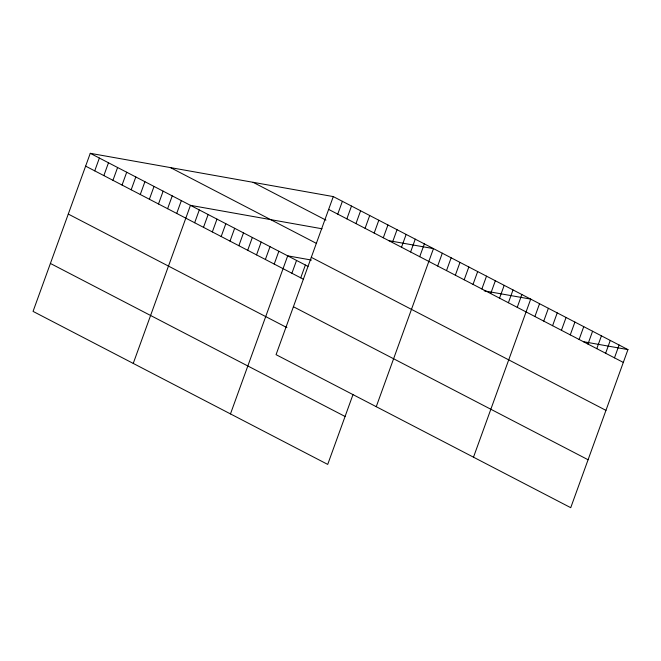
<?xml version="1.0" encoding="UTF-8"?>
<svg xmlns="http://www.w3.org/2000/svg" width="661" height="661" viewBox="0 0 661 661"><rect width="100%" height="100%" fill="white"/><g stroke="black" fill="none" stroke-linecap="round" stroke-linejoin="round"><path stroke-width="0.99" d="M333.284 196.59L276.058 354.66L570.732 507.681L627.95 349.611L333.284 196.59L90.268 153.319L33.05 311.389L327.716 464.41L352.982 394.634M94.738 170.86L99.381 158.045M103.851 175.595L108.487 162.771M112.957 180.321L117.592 167.506M122.062 185.047L126.705 172.232M131.175 189.781L135.811 176.966M140.281 194.508L144.916 181.692M149.386 199.242L154.03 186.427M158.5 203.968L163.135 191.153M167.605 208.702L172.24 195.887M176.71 213.429L181.354 200.614M133.241 363.418L190.459 205.34L322.064 228.78M194.656 222.749L199.3 209.934M203.497 227.343L208.141 214.528M212.338 231.928L216.982 219.113M221.179 236.522L225.822 223.707M230.02 241.116L234.655 228.293M238.861 245.702L243.496 232.887M247.701 250.296L252.337 237.481M256.542 254.882L261.178 242.066M265.383 259.476L270.019 246.66M274.224 264.07L278.859 251.254M230.474 413.91L287.7 255.84L311.463 260.07M291.898 273.249L296.541 260.434M300.738 277.835L305.382 265.02M337.746 214.131L342.39 201.316M346.86 218.865L351.495 206.05M355.965 223.592L360.609 210.776M365.07 228.326L369.714 215.511M374.184 233.052L378.819 220.237M383.289 237.786L387.933 224.971M392.394 242.513L397.038 229.698M401.508 247.247L406.143 234.424M410.613 251.973L415.257 239.158M419.718 256.699L424.362 243.884M376.249 406.689L433.467 248.619L388.916 240.687M437.673 266.019L442.308 253.204M446.505 270.613L451.149 257.798M455.346 275.207L459.99 262.392M464.187 279.793L468.831 266.978M473.028 284.387L477.672 271.572M481.869 288.973L486.513 276.158M490.71 293.567L495.345 280.751M499.551 298.161L504.186 285.345M508.392 302.746L513.027 289.931M517.233 307.34L521.868 294.525M473.491 457.189L530.709 299.111L484.174 290.832M534.914 316.52L539.55 303.705M543.747 321.114L548.39 308.299M552.588 325.699L557.231 312.884M561.429 330.293L566.072 317.478M570.269 334.887L574.913 322.064M579.11 339.473L583.746 326.658M587.951 344.067L592.587 331.252M596.792 348.653L601.427 335.838M605.633 353.247L610.268 340.432M614.474 357.841L619.109 345.025M583.399 341.679L627.95 349.611M328.641 209.405L623.315 362.426M253.089 182.312L325.956 220.146M170.464 167.597L316.619 243.496M311.29 257.336L605.955 410.365M90.268 153.319L308.034 266.4M85.633 166.134L303.391 279.215M293.41 306.729L588.083 459.75M68.281 214.065L286.924 327.608M50.401 263.45L345.067 416.48"/></g></svg>
